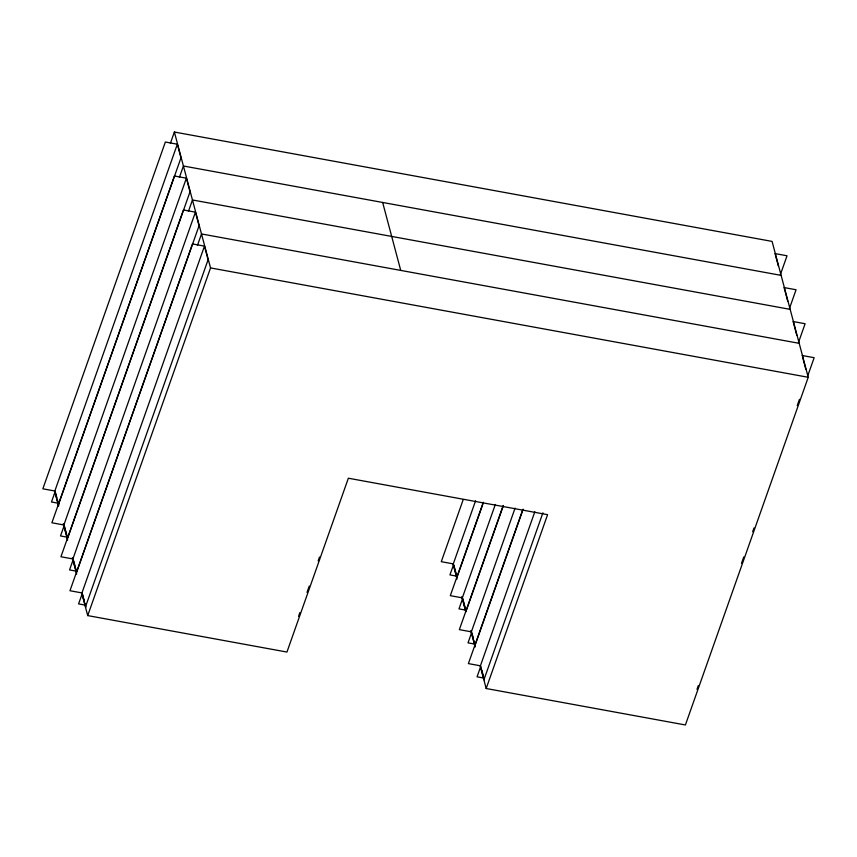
<?xml version="1.0" encoding="UTF-8"?>
<svg xmlns="http://www.w3.org/2000/svg" width="857" height="857" viewBox="0 0 857 857"><rect width="100%" height="100%" fill="white"/><g stroke="black" fill="none" stroke-linecap="round" stroke-linejoin="round"><path stroke-width="1.29" d="M170.372 143.365L174.378 132.032L772.082 241.406L808.237 377.294L685.407 724.968L486.176 688.514L480.145 665.868M54.837 491.007L177.345 144.212L165.369 142.016L42.85 488.811L54.837 491.007L58.458 504.634L180.977 157.838L177.345 144.212M55.18 491.5L51.474 501.988L59.347 503.434M179.413 177.335L183.419 166.001L781.123 275.376M63.879 524.977L186.387 178.181L174.41 175.996L51.891 522.781L63.879 524.977L67.499 538.603L190.018 191.807L186.387 178.181M188.454 211.315L192.461 199.97L790.154 309.356M72.909 558.946L195.428 212.161L183.441 209.965L60.933 556.761L72.909 558.946L76.541 572.572L199.049 225.777L195.428 212.161M73.252 559.45L69.546 569.937L76.112 571.137M197.496 245.284L201.502 233.95L799.195 343.325M81.951 592.926L204.469 246.13L192.482 243.934L69.963 590.73L81.951 592.926L85.582 606.552L208.09 259.757L204.469 246.13M486.176 688.514L547.591 514.671L348.36 478.217L286.945 652.059L87.714 615.594L210.543 267.92L174.378 132.032M298.547 616.397L299.886 612.605M307.02 592.412L309.248 586.102M318.172 560.853L319.5 557.061M463.134 499.835L441.28 561.689L453.289 563.885L456.92 577.543L482.791 504.323M453.289 563.885L475.592 500.767M453.642 564.42L449.936 574.908L456.502 576.108M483.316 502.245L450.311 595.658L462.33 597.865L465.962 611.523L503.423 505.469M462.33 597.865L495.335 504.441M503.059 505.919L459.352 629.638L471.371 631.834L475.003 645.492L523.166 509.144M471.371 631.834L515.078 508.115M471.714 632.37L468.018 642.857L474.574 644.057M522.802 509.594L468.393 663.607L480.413 665.803L484.044 679.462L542.909 512.818M480.413 665.803L534.822 511.79M480.756 666.339L477.06 676.826L483.616 678.026M780.352 274.701L787.037 255.782L775.049 253.586L778.338 265.97M789.393 308.67L796.067 289.752L784.091 287.566L787.712 301.182M798.424 342.639L805.109 323.732L793.121 321.536L796.753 335.162M696.977 689.36L698.316 685.579M741.53 563.253L743.758 556.954M752.671 531.726L754.01 527.944M797.224 405.618L799.452 399.319M807.915 375.355L814.15 357.701L802.163 355.505M210.543 267.92L808.237 377.294M67.071 537.157L60.515 535.957L64.211 525.48L67.189 536.653M465.544 610.077L458.977 608.877L462.684 598.4L465.651 609.573M85.154 605.106L78.587 603.906L82.293 593.419L84.275 600.875M802.495 356.748L805.794 369.131M382.651 202.456L400.733 270.405M453.974 565.663L456.288 574.361M472.046 633.612L473.375 638.572M474.028 641.057L475.356 646.028M481.752 670.067L484.398 679.997M453.032 563.949L457.049 579.043M461.741 596.665L465.758 611.759M470.772 630.634L475.132 646.992M55.501 492.743L56.83 497.713M57.483 500.199L58.812 505.159M73.584 560.692L74.902 565.663M75.566 568.137L76.562 571.865M84.939 603.36L85.925 607.077M54.569 491.029L58.587 506.123M63.268 523.745L67.628 540.103M72.309 557.714L76.659 574.072M81.683 592.948L87.714 615.594"/></g></svg>
